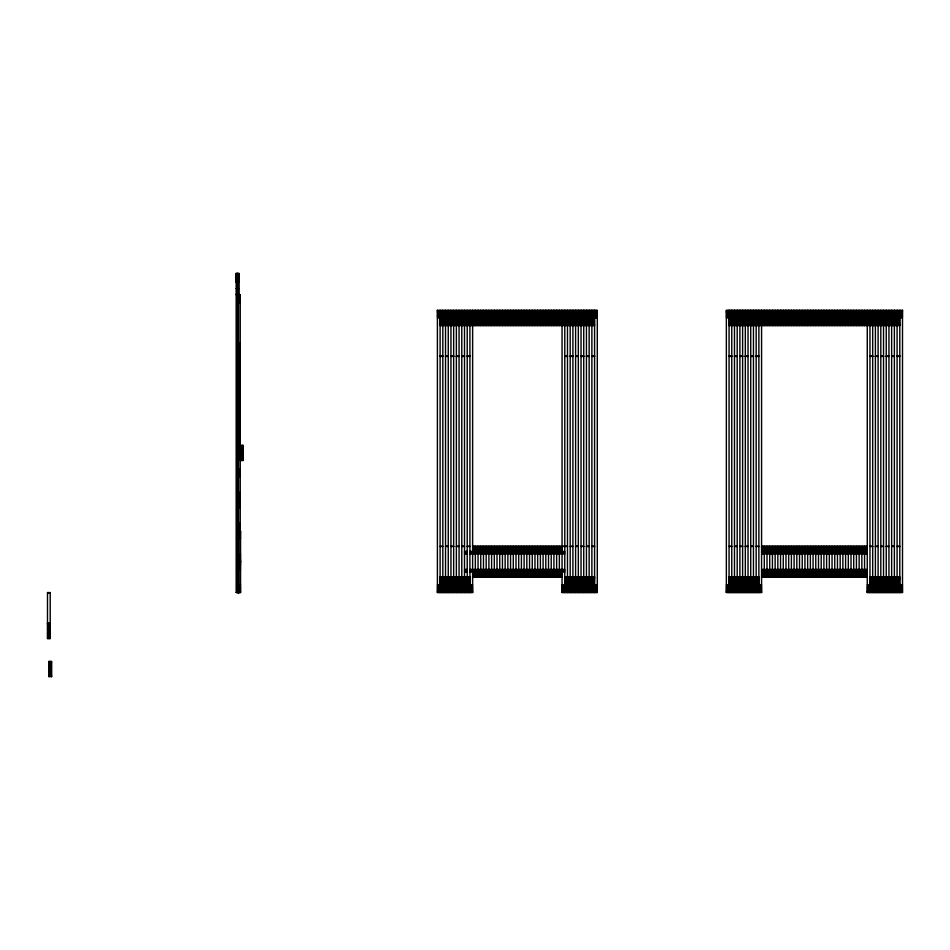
<?xml version="1.0" encoding="UTF-8"?>
<svg xmlns="http://www.w3.org/2000/svg" width="950" height="950" viewBox="0 0 950 950"><rect width="100%" height="100%" fill="white"/><g stroke="black" fill="none" stroke-linecap="round" stroke-linejoin="round"><path stroke-width="1.43" d="M236.17 273.731L238.877 273.731M236.17 273.933L238.877 273.933M236.17 274.039L238.877 274.039M236.17 274.301L238.877 274.301M236.17 274.396L238.877 274.396M236.17 274.954L238.877 274.954M236.17 275.072L238.877 275.072M236.17 275.726L238.877 275.726M236.17 276.022L238.877 276.022M236.17 276.676L238.877 276.676M236.17 277.115L238.877 277.115M236.17 277.78L238.877 277.78M236.17 278.338L238.877 278.338M236.17 278.991L238.877 278.991M236.17 279.632L238.877 279.692M236.17 279.858L238.877 279.858M236.17 280.06L238.877 280.06M236.17 280.286L238.877 280.286M236.17 280.333L238.877 280.333M236.17 280.642L238.877 280.642M236.17 280.974L238.877 280.974M236.17 281.307L238.877 281.307M236.17 281.616L238.877 281.616M236.17 281.877L238.877 281.877M236.17 282.079L238.877 282.079M236.17 282.209L238.877 282.209M236.17 288.669L238.877 288.669M236.17 294.274L238.877 294.274M236.17 294.393L238.877 294.393M236.17 294.738L238.877 294.738M240.231 294.939L237.524 294.832L237.524 592.515M237.524 295.296L240.231 295.296M237.524 295.854L240.231 295.854M237.524 296.626L240.231 296.626M237.524 297.576L240.231 297.576M237.524 298.68L240.231 298.68M237.524 299.891L240.231 299.891M237.524 301.186L240.231 301.186M237.524 302.527L240.231 302.527M437.404 310.341L597.289 310.223L597.289 592.515L562.056 592.515L562.056 310.223M902.5 310.341L726.346 310.223L726.346 592.515L761.579 592.515L761.579 310.223M437.404 310.686L597.289 310.686M726.346 310.686L902.5 310.686M437.404 311.256L597.289 311.256M726.346 311.256L902.5 311.256M437.404 312.027L597.289 312.027M726.346 312.027L902.5 312.027M437.404 312.978L597.289 312.978M726.346 312.978L902.5 312.978M437.404 314.07L597.289 314.07M726.346 314.07L902.5 314.07M437.404 315.293L597.289 315.293M726.346 315.293L902.5 315.293M437.404 316.588L597.289 316.588M726.346 316.588L902.5 316.588M437.404 317.929L597.289 317.929M726.346 317.929L902.5 317.929M440.111 319.259L594.581 319.259M729.066 319.259L899.793 319.259M440.111 320.554L594.581 320.554M729.066 320.554L899.793 320.554M440.111 321.777L594.581 321.777M729.066 321.777L899.793 321.777M440.111 322.869L594.581 322.869M729.066 322.869L899.793 322.869M440.111 323.819L594.581 323.819M729.066 323.819L899.793 323.819M440.111 324.591L594.581 324.591M729.066 324.591L899.793 324.591M440.111 325.161L594.581 325.161M729.066 325.161L899.793 325.161M440.111 325.624L594.581 325.624M729.066 325.624L899.793 325.624M237.524 343.532L240.231 343.532M237.524 343.662L240.231 343.662M237.524 344.066L240.231 344.066M237.524 344.731L240.231 344.731M237.524 345.634L240.231 345.634M237.524 346.738L240.231 346.738M237.524 348.021L240.231 348.021M237.524 349.434L240.231 349.434M237.524 350.954L240.231 350.954M237.524 352.509L240.231 352.509M237.524 354.065L240.231 354.065M237.524 355.585L240.231 355.585M440.111 355.953L442.819 355.953M445.526 355.953L448.246 355.953M450.953 355.953L453.661 355.953M456.368 355.953L459.076 355.953M461.795 355.953L464.503 355.953M467.21 355.953L469.918 355.953M564.775 355.953L567.482 355.953M570.19 355.953L572.898 355.953M575.605 355.953L578.324 355.953M581.032 355.953L583.739 355.953M586.447 355.953L589.154 355.953M591.874 355.953L594.581 355.953M729.066 355.953L731.773 355.953M734.481 355.953L737.188 355.953M739.896 355.953L742.615 355.953M745.322 355.953L748.03 355.953M750.738 355.953L753.457 355.953M756.164 355.953L758.872 355.953M869.974 355.953L872.694 355.953M875.401 355.953L878.109 355.953M880.816 355.953L883.536 355.953M886.243 355.953L888.951 355.953M891.658 355.953L894.366 355.953M897.085 355.953L899.793 355.953M440.111 356.298L442.819 356.298M445.526 356.298L448.246 356.298M450.953 356.298L453.661 356.298M456.368 356.298L459.076 356.298M461.795 356.298L464.503 356.298M467.21 356.298L469.918 356.298M564.775 356.298L567.482 356.298M570.19 356.298L572.898 356.298M575.605 356.298L578.324 356.298M581.032 356.298L583.739 356.298M586.447 356.298L589.154 356.298M591.874 356.298L594.581 356.298M729.066 356.298L731.773 356.298M734.481 356.298L737.188 356.298M739.896 356.298L742.615 356.298M745.322 356.298L748.03 356.298M750.738 356.298L753.457 356.298M756.164 356.298L758.872 356.298M869.974 356.298L872.694 356.298M875.401 356.298L878.109 356.298M880.816 356.298L883.536 356.298M886.243 356.298L888.951 356.298M891.658 356.298L894.366 356.298M897.085 356.298L899.793 356.298M440.111 356.416L442.819 356.416M445.526 356.416L448.246 356.416M450.953 356.416L453.661 356.416M456.368 356.416L459.076 356.416M461.795 356.416L464.503 356.416M467.21 356.416L469.918 356.416M564.775 356.416L567.482 356.416M570.19 356.416L572.898 356.416M575.605 356.416L578.324 356.416M581.032 356.416L583.739 356.416M586.447 356.416L589.154 356.416M591.874 356.416L594.581 356.416M729.066 356.416L731.773 356.416M734.481 356.416L737.188 356.416M739.896 356.416L742.615 356.416M745.322 356.416L748.03 356.416M750.738 356.416L753.457 356.416M756.164 356.416L758.872 356.416M869.974 356.416L872.694 356.416M875.401 356.416L878.109 356.416M880.816 356.416L883.536 356.416M886.243 356.416L888.951 356.416M891.658 356.416L894.366 356.416M897.085 356.416L899.793 356.416M237.524 356.998L240.231 356.998M237.524 358.281L240.231 358.281M237.524 358.922L240.231 358.922M237.524 359.385L240.231 359.385M237.524 360.287L240.231 360.287M237.524 360.952L240.231 360.952M237.524 361.356L240.231 361.356M237.524 361.629L240.231 361.487M237.524 362.033L240.231 362.033M237.524 362.698L240.231 362.698M237.524 363.589L240.231 363.589M237.524 364.052L240.231 364.052M237.524 364.705L240.231 364.705M237.524 365.988L240.231 365.988M237.524 367.401L240.231 367.401M237.524 368.909L240.231 368.909M237.524 370.476L240.231 370.476M237.524 372.032L240.231 372.032M237.524 373.54L240.231 373.54M237.524 374.965L240.231 374.965M237.524 376.247L240.231 376.247M237.524 377.352L240.231 377.352M237.524 378.254L240.231 378.254M237.524 378.919L240.231 378.919M237.524 379.454L240.231 379.323M237.524 379.596L240.231 379.596M237.524 380L240.231 380M237.524 380.653L240.231 380.653M237.524 381.556L240.231 381.556M237.524 382.66L240.231 382.66M237.524 383.942L240.231 383.942M237.524 385.367L240.231 385.367M237.524 386.876L240.231 386.876M237.524 388.431L240.231 388.431M237.524 389.999L240.231 389.999M237.524 391.507L240.231 391.507M237.524 392.932L240.231 392.932M237.524 394.214L240.231 394.214M237.524 394.856L240.231 394.856M237.524 395.319L240.231 395.319M237.524 396.221L240.231 396.221M237.524 396.874L240.231 396.874M237.524 397.278L240.231 397.278M237.524 397.551L240.231 397.551M237.524 397.955L240.231 397.955M237.524 398.62L240.231 398.62M237.524 399.522L240.231 399.522M237.524 399.986L240.231 399.986M237.524 400.627L240.231 400.627M237.524 401.909L240.231 401.909M237.524 403.334L240.231 403.334M237.524 404.843L240.231 404.843M237.524 406.398L240.231 406.398M237.524 407.966L240.231 407.966M237.524 409.474L240.231 409.474M237.524 410.887L240.231 410.887M237.524 412.169L240.231 412.169M237.524 413.286L240.231 413.286M237.524 414.176L240.231 414.176M237.524 414.841L240.231 414.841M237.524 415.245L240.231 415.245M237.524 415.518L240.231 415.518M237.524 415.922L240.231 415.922M237.524 416.587L240.231 416.587M237.524 417.489L240.231 417.489M237.524 418.594L240.231 418.594M237.524 419.876L240.231 419.876M237.524 421.289L240.231 421.289M237.524 422.809L240.231 422.809M237.524 424.365L240.231 424.365M237.524 425.921L240.231 425.921M237.524 427.441L240.231 427.441M237.524 428.854L240.231 428.854M237.524 430.136L240.231 430.136M237.524 430.777L240.231 430.777M237.524 431.241L240.231 431.241M237.524 432.143L240.231 432.143M237.524 432.808L240.231 432.808M237.524 433.212L240.231 433.212M237.524 433.485L240.231 433.485M237.524 433.889L240.231 433.889M237.524 434.554L240.231 434.554M237.524 435.444L240.231 435.444M237.524 435.907L240.231 435.907M237.524 436.561L240.231 436.561M237.524 437.843L240.231 437.843M237.524 439.256L240.231 439.256M237.524 440.764L240.231 440.764M237.524 442.332L240.231 442.332M237.524 443.887L240.231 443.887M240.231 445.324L242.939 445.324M237.524 445.396L240.231 445.396M240.231 445.681L242.939 445.681M240.231 446.239L242.939 446.239M237.524 446.821L240.231 446.821M240.231 447.011L242.939 447.011M237.524 448.103L242.939 447.961M240.231 449.065L242.939 449.065M237.524 449.207L240.231 449.207M237.524 450.11L240.231 450.11M240.231 450.276L242.939 450.276M237.524 450.763L240.231 450.763M237.524 451.309L240.231 451.179M240.231 451.571L242.939 451.571M240.231 452.912L242.939 452.912M240.231 454.242L242.939 454.242M240.231 455.537L242.939 455.537M240.231 456.76L242.939 456.76M240.231 457.853L242.939 457.853M240.231 458.803L242.939 458.803M240.231 459.574L242.939 459.574M240.231 460.144L242.939 460.144M240.231 460.489L242.939 460.608L242.939 445.206M237.524 469.918L240.231 469.918M237.524 470.488L240.231 470.488M237.524 471.247L240.231 471.247M237.524 472.197L240.231 472.197M237.524 473.302L240.231 473.302M237.524 474.513L240.231 474.513M237.524 475.808L240.231 475.808M237.524 477.149L240.231 477.149M237.524 492.551L240.231 492.551M237.524 493.881L240.231 493.881M237.524 495.176L240.231 495.176M237.524 496.399L240.231 496.399M237.524 497.491L240.231 497.491M237.524 498.441L240.231 498.441M237.524 499.213L240.231 499.213M237.524 499.783L240.231 499.783M237.524 500.128L240.231 500.128M237.524 500.365L240.231 500.246M237.524 500.709L240.231 500.709M237.524 501.279L240.231 501.279M237.524 502.051L240.231 502.051M237.524 503.001L240.231 503.001M237.524 504.094L240.231 504.094M237.524 505.317L240.231 505.317M237.524 506.611L240.231 506.611M237.524 507.941L240.231 507.941M237.524 523.343L240.231 523.343M237.524 524.685L240.231 524.685M237.524 525.979L240.231 525.979M237.524 527.191L240.231 527.191M237.524 528.295L240.231 528.295M237.524 529.245L240.231 529.245M237.524 530.005L240.231 530.005M237.524 530.575L240.231 530.575M237.844 531.383L240.552 531.383M237.844 531.952L240.552 531.952M237.844 532.724L240.552 532.724M237.844 533.674L240.552 533.674M237.844 534.779L240.552 534.779M237.844 535.99L240.552 535.99M237.844 537.284L240.552 537.284M237.844 538.626L240.552 538.626M440.111 546.321L442.819 546.321M445.526 546.321L448.246 546.321M450.953 546.321L453.661 546.321M456.368 546.321L459.076 546.321M461.795 546.321L464.503 546.321M467.21 546.321L469.918 546.321M472.625 546.321L567.482 546.321M570.19 546.321L572.898 546.321M575.605 546.321L578.324 546.321M581.032 546.321L583.739 546.321M586.447 546.321L589.154 546.321M591.874 546.321L594.581 546.321M729.066 546.321L731.773 546.321M734.481 546.321L737.188 546.321M739.896 546.321L742.615 546.321M745.322 546.321L748.03 546.321M750.738 546.321L753.457 546.321M756.164 546.321L758.872 546.321M761.579 546.321L867.267 546.321M869.974 546.321L872.694 546.321M875.401 546.321L878.109 546.321M880.816 546.321L883.536 546.321M886.243 546.321L888.951 546.321M891.658 546.321L894.366 546.321M897.085 546.321L899.793 546.321M440.111 546.44L442.819 546.44M445.526 546.44L448.246 546.44M450.953 546.44L453.661 546.44M456.368 546.44L459.076 546.44M461.795 546.44L464.503 546.44M467.21 546.44L469.918 546.44M472.625 546.44L567.482 546.44M570.19 546.44L572.898 546.44M575.605 546.44L578.324 546.44M581.032 546.44L583.739 546.44M586.447 546.44L589.154 546.44M591.874 546.44L594.581 546.44M729.066 546.44L731.773 546.44M734.481 546.44L737.188 546.44M739.896 546.44L742.615 546.44M745.322 546.44L748.03 546.44M750.738 546.44L753.457 546.44M756.164 546.44L758.872 546.44M761.579 546.44L867.267 546.44M869.974 546.44L872.694 546.44M875.401 546.44L878.109 546.44M880.816 546.44L883.536 546.44M886.243 546.44L888.951 546.44M891.658 546.44L894.366 546.44M897.085 546.44L899.793 546.44M472.625 546.784L562.056 546.784M761.579 546.784L867.267 546.784M472.625 547.354L562.056 547.354M761.579 547.354L867.267 547.354M472.625 548.126L562.056 548.126M761.579 548.126L867.267 548.126M472.625 549.076L562.056 549.076M761.579 549.076L867.267 549.076M472.625 550.169L562.056 550.169M761.579 550.169L867.267 550.169M464.503 551.392L467.21 551.392M469.918 551.392L564.775 551.392M761.579 551.392L867.267 551.392M464.503 552.686L467.21 552.686M469.918 552.686L564.775 552.686M761.579 552.686L867.267 552.686M237.844 554.016L240.552 554.016M464.503 554.016L467.21 554.016M469.918 554.016L564.775 554.016M761.579 554.016L867.267 554.016M237.844 555.358L240.552 555.358M237.844 556.653L240.552 556.653M237.844 557.876L240.552 557.876M237.844 558.968L240.552 558.968M237.844 559.918L240.552 559.918M237.844 560.69L240.552 560.69M237.844 561.26L240.552 561.26M237.844 561.604L240.552 561.604M237.844 561.842L240.552 561.842M237.844 562.186L240.552 562.186M237.844 562.756L240.552 562.756M237.844 563.516L240.552 563.516M237.844 564.466L240.552 564.466M237.844 565.571L240.552 565.571M237.844 566.782L240.552 566.782M237.844 568.076L240.552 568.076M237.844 569.418L240.552 569.418M464.503 569.418L467.21 569.418M469.918 569.418L564.775 569.418M761.579 569.418L867.267 569.418M464.503 570.76L467.21 570.76M469.918 570.76L564.775 570.76M761.579 570.76L867.267 570.76M464.503 572.054L467.21 572.054M469.918 572.054L564.775 572.054M761.579 572.054L867.267 572.054M472.625 573.266L562.056 573.266M761.579 573.266L867.267 573.266M472.625 574.37L562.056 574.37M761.579 574.37L867.267 574.37M472.625 575.32L562.056 575.32M761.579 575.32L867.267 575.32M472.625 576.08L562.056 576.08M761.579 576.08L867.267 576.08M472.625 576.65L562.056 576.65M761.579 576.65L867.267 576.65M440.111 577.113L469.918 577.113M472.625 576.994L562.056 577.113M564.775 577.113L594.581 577.113M729.066 577.113L758.872 577.113M761.579 576.994L867.267 576.994M869.974 577.113L899.793 577.113M440.111 577.232L469.918 577.232M564.775 577.232L594.581 577.232M729.066 577.232L758.872 577.232M869.974 577.232L899.793 577.232M440.111 577.576L469.918 577.576M564.775 577.576L594.581 577.576M729.066 577.576L758.872 577.576M869.974 577.576L899.793 577.576M440.111 578.146L469.918 578.146M564.775 578.146L594.581 578.146M729.066 578.146L758.872 578.146M869.974 578.146L899.793 578.146M440.111 578.918L469.918 578.918M564.775 578.918L594.581 578.918M729.066 578.918L758.872 578.918M869.974 578.918L899.793 578.918M440.111 579.868L469.918 579.868M564.775 579.868L594.581 579.868M729.066 579.868L758.872 579.868M869.974 579.868L899.793 579.868M440.111 580.961L469.918 580.961M564.775 580.961L594.581 580.961M729.066 580.961L758.872 580.961M869.974 580.961L899.793 580.961M440.111 582.184L469.918 582.184M564.775 582.184L594.581 582.184M729.066 582.184L758.872 582.184M869.974 582.184L899.793 582.184M440.111 583.478L469.918 583.478M564.775 583.478L594.581 583.478M729.066 583.478L758.872 583.478M869.974 583.478L899.793 583.478M237.844 584.82L240.552 584.82M437.404 584.82L472.625 584.82M562.056 584.82L597.289 584.82M726.346 584.82L761.579 584.82M867.267 584.82L902.5 584.82M237.844 586.15L240.552 586.15M437.404 586.15L472.625 586.15M562.056 586.15L597.289 586.15M726.346 586.15L761.579 586.15M867.267 586.15L902.5 586.15M237.844 587.444L240.552 587.444M437.404 587.444L472.625 587.444M562.056 587.444L597.289 587.444M726.346 587.444L761.579 587.444M867.267 587.444L902.5 587.444M237.844 588.668L240.552 588.668M437.404 588.668L472.625 588.668M562.056 588.668L597.289 588.668M726.346 588.668L761.579 588.668M867.267 588.668L902.5 588.668M237.844 589.76L240.552 589.76M437.404 589.76L472.625 589.76M562.056 589.76L597.289 589.76M726.346 589.76L761.579 589.76M867.267 589.76L902.5 589.76M237.844 590.71L240.552 590.71M437.404 590.71L472.625 590.71M562.056 590.71L597.289 590.71M726.346 590.71L761.579 590.71M867.267 590.71L902.5 590.71M237.844 591.482L240.552 591.482M437.404 591.482L472.625 591.482M562.056 591.482L597.289 591.482M726.346 591.482L761.579 591.482M867.267 591.482L902.5 591.482M237.844 592.052L240.552 592.052M437.404 592.052L472.625 592.052M562.056 592.052L597.289 592.052M726.346 592.052L761.579 592.052M867.267 592.052L902.5 592.052M236.17 592.396L240.552 592.396M437.404 592.396L472.625 592.396M562.056 592.396L597.289 592.396M726.346 592.396L761.579 592.396M867.267 592.396L902.5 592.396M47.5 592.978L50.208 592.978M47.5 623.307L50.208 623.307M47.5 623.426L50.208 623.426M47.5 623.77L50.208 623.77M47.5 624.34L50.208 624.34M47.5 625.112L50.208 625.112M47.5 626.062L50.208 626.062M47.5 627.154L50.208 627.154M47.5 628.377L50.208 628.377M47.5 629.672L50.208 629.672M47.5 631.014L50.208 631.014M47.5 632.344L50.208 632.344M47.5 633.638L50.208 633.638M47.5 634.861L50.208 634.861M47.5 635.954L50.208 635.954M47.5 636.904L50.208 636.904M47.5 637.676L50.208 637.676M47.5 638.246L50.208 638.246M48.854 661.794L51.561 661.794M48.854 662.364L51.561 662.364M48.854 663.136L51.561 663.136M48.854 664.086L51.561 664.086M48.854 665.178L51.561 665.178M48.854 666.401L51.561 666.401M48.854 667.696L51.561 667.696M48.854 669.026L51.561 669.026M48.854 670.367L51.561 670.367M48.854 671.662L51.561 671.662M48.854 672.885L51.561 672.885M48.854 673.977L51.561 673.977M48.854 674.928L51.561 674.928M48.854 675.699L51.561 675.699M48.854 676.269L51.561 676.269M51.561 676.614L48.854 676.732L48.854 661.331L51.561 661.331L51.561 676.732M902.5 310.223L902.5 592.515L867.267 592.515L867.267 310.223M899.793 310.223L899.793 592.515M897.085 310.223L897.085 592.515M894.366 310.223L894.366 592.515M891.658 310.223L891.658 592.515M888.951 310.223L888.951 592.515M886.243 310.223L886.243 592.515M883.536 310.223L883.536 592.515M880.816 310.223L880.816 592.515M878.109 310.223L878.109 592.515M875.401 310.223L875.401 592.515M872.694 310.223L872.694 592.515M869.974 310.223L869.974 592.515M864.559 310.223L864.559 325.624M864.559 546.321L864.559 577.113M861.852 310.223L861.852 325.624M861.852 546.321L861.852 577.113M859.144 310.223L859.144 325.624M859.144 546.321L859.144 577.113M856.425 310.223L856.425 325.624M856.425 546.321L856.425 577.113M853.717 310.223L853.717 325.624M853.717 546.321L853.717 577.113M851.01 310.223L851.01 325.624M851.01 546.321L851.01 577.113M848.303 310.223L848.303 325.624M848.303 546.321L848.303 577.113M845.595 310.223L845.595 325.624M845.595 546.321L845.595 577.113M842.876 310.223L842.876 325.624M842.876 546.321L842.876 577.113M840.168 310.223L840.168 325.624M840.168 546.321L840.168 577.113M837.461 310.223L837.461 325.624M837.461 546.321L837.461 577.113M834.753 310.223L834.753 325.624M834.753 546.321L834.753 577.113M832.046 310.223L832.046 325.624M832.046 546.321L832.046 577.113M829.326 310.223L829.326 325.624M829.326 546.321L829.326 577.113M826.619 310.223L826.619 325.624M826.619 546.321L826.619 577.113M823.911 310.223L823.911 325.624M823.911 546.321L823.911 577.113M821.204 310.223L821.204 325.624M821.204 546.321L821.204 577.113M818.496 310.223L818.496 325.624M818.496 546.321L818.496 577.113M815.777 310.223L815.777 325.624M815.777 546.321L815.777 577.113M813.069 310.223L813.069 325.624M813.069 546.321L813.069 577.113M810.362 310.223L810.362 325.624M810.362 546.321L810.362 577.113M807.654 310.223L807.654 325.624M807.654 546.321L807.654 577.113M804.935 310.223L804.935 325.624M804.935 546.321L804.935 577.113M802.227 310.223L802.227 325.624M802.227 546.321L802.227 577.113M799.52 310.223L799.52 325.624M799.52 546.321L799.52 577.113M796.812 310.223L796.812 325.624M796.812 546.321L796.812 577.113M794.105 310.223L794.105 325.624M794.105 546.321L794.105 577.113M791.386 310.223L791.386 325.624M791.386 546.321L791.386 577.113M788.678 310.223L788.678 325.624M788.678 546.321L788.678 577.113M785.971 310.223L785.971 325.624M785.971 546.321L785.971 577.113M783.263 310.223L783.263 325.624M783.263 546.321L783.263 577.113M780.556 310.223L780.556 325.624M780.556 546.321L780.556 577.113M777.836 310.223L777.836 325.624M777.836 546.321L777.836 577.113M775.129 310.223L775.129 325.624M775.129 546.321L775.129 577.113M772.421 310.223L772.421 325.624M772.421 546.321L772.421 577.113M769.714 310.223L769.714 325.624M769.714 546.321L769.714 577.113M767.006 310.223L767.006 325.624M767.006 546.321L767.006 577.113M764.287 310.223L764.287 325.624M764.287 546.321L764.287 577.113M758.872 310.223L758.872 592.515M756.164 310.223L756.164 592.515M753.457 310.223L753.457 592.515M750.738 310.223L750.738 592.515M748.03 310.223L748.03 592.515M745.322 310.223L745.322 592.515M742.615 310.223L742.615 592.515M739.896 310.223L739.896 592.515M737.188 310.223L737.188 592.515M734.481 310.223L734.481 592.515M731.773 310.223L731.773 592.515M729.066 310.223L729.066 592.515M594.581 310.223L594.581 592.515M591.874 310.223L591.874 592.515M589.154 310.223L589.154 592.515M586.447 310.223L586.447 592.515M583.739 310.223L583.739 592.515M581.032 310.223L581.032 592.515M578.324 310.223L578.324 592.515M575.605 310.223L575.605 592.515M572.898 310.223L572.898 592.515M570.19 310.223L570.19 592.515M567.482 310.223L567.482 592.515M564.775 310.223L564.775 592.515M559.348 310.223L559.348 325.624M559.348 546.321L559.348 577.113M556.641 310.223L556.641 325.624M556.641 546.321L556.641 577.113M553.933 310.223L553.933 325.624M553.933 546.321L553.933 577.113M551.214 310.223L551.214 325.624M551.214 546.321L551.214 577.113M548.506 310.223L548.506 325.624M548.506 546.321L548.506 577.113M545.799 310.223L545.799 325.624M545.799 546.321L545.799 577.113M543.091 310.223L543.091 325.624M543.091 546.321L543.091 577.113M540.384 310.223L540.384 325.624M540.384 546.321L540.384 577.113M537.664 310.223L537.664 325.624M537.664 546.321L537.664 577.113M534.957 310.223L534.957 325.624M534.957 546.321L534.957 577.113M532.249 310.223L532.249 325.624M532.249 546.321L532.249 577.113M529.542 310.223L529.542 325.624M529.542 546.321L529.542 577.113M526.834 310.223L526.834 325.624M526.834 546.321L526.834 577.113M524.115 310.223L524.115 325.624M524.115 546.321L524.115 577.113M521.408 310.223L521.408 325.624M521.408 546.321L521.408 577.113M518.7 310.223L518.7 325.624M518.7 546.321L518.7 577.113M515.992 310.223L515.992 325.624M515.992 546.321L515.992 577.113M513.285 310.223L513.285 325.624M513.285 546.321L513.285 577.113M510.566 310.223L510.566 325.624M510.566 546.321L510.566 577.113M507.858 310.223L507.858 325.624M507.858 546.321L507.858 577.113M505.151 310.223L505.151 325.624M505.151 546.321L505.151 577.113M502.443 310.223L502.443 325.624M502.443 546.321L502.443 577.113M499.736 310.223L499.736 325.624M499.736 546.321L499.736 577.113M497.016 310.223L497.016 325.624M497.016 546.321L497.016 577.113M494.309 310.223L494.309 325.624M494.309 546.321L494.309 577.113M491.601 310.223L491.601 325.624M491.601 546.321L491.601 577.113M488.894 310.223L488.894 325.624M488.894 546.321L488.894 577.113M486.174 310.223L486.174 325.624M486.174 546.321L486.174 577.113M483.467 310.223L483.467 325.624M483.467 546.321L483.467 577.113M480.759 310.223L480.759 325.624M480.759 546.321L480.759 577.113M478.052 310.223L478.052 325.624M478.052 546.321L478.052 577.113M475.344 310.223L475.344 325.624M475.344 546.321L475.344 577.113M472.625 310.223L472.625 592.515L437.404 592.515L437.404 310.223M469.918 310.223L469.918 592.515M467.21 310.223L467.21 592.515M464.503 310.223L464.503 592.515M461.795 310.223L461.795 592.515M459.076 310.223L459.076 592.515M456.368 310.223L456.368 592.515M453.661 310.223L453.661 592.515M450.953 310.223L450.953 592.515M448.246 310.223L448.246 592.515M445.526 310.223L445.526 592.515M442.819 310.223L442.819 592.515M440.111 310.223L440.111 592.515M240.552 530.919L240.552 592.515L236.17 592.515L236.17 273.267L238.877 273.267L238.877 295.628M240.231 294.832L240.231 592.515M238.545 274.301L238.545 593.536M237.844 530.919L237.844 592.515M237.227 273.267L237.227 592.515M240.231 469.454L237.524 469.454L240.231 469.573M50.208 592.634L47.5 592.515L47.5 638.709L50.208 638.709L50.208 592.515"/></g></svg>
